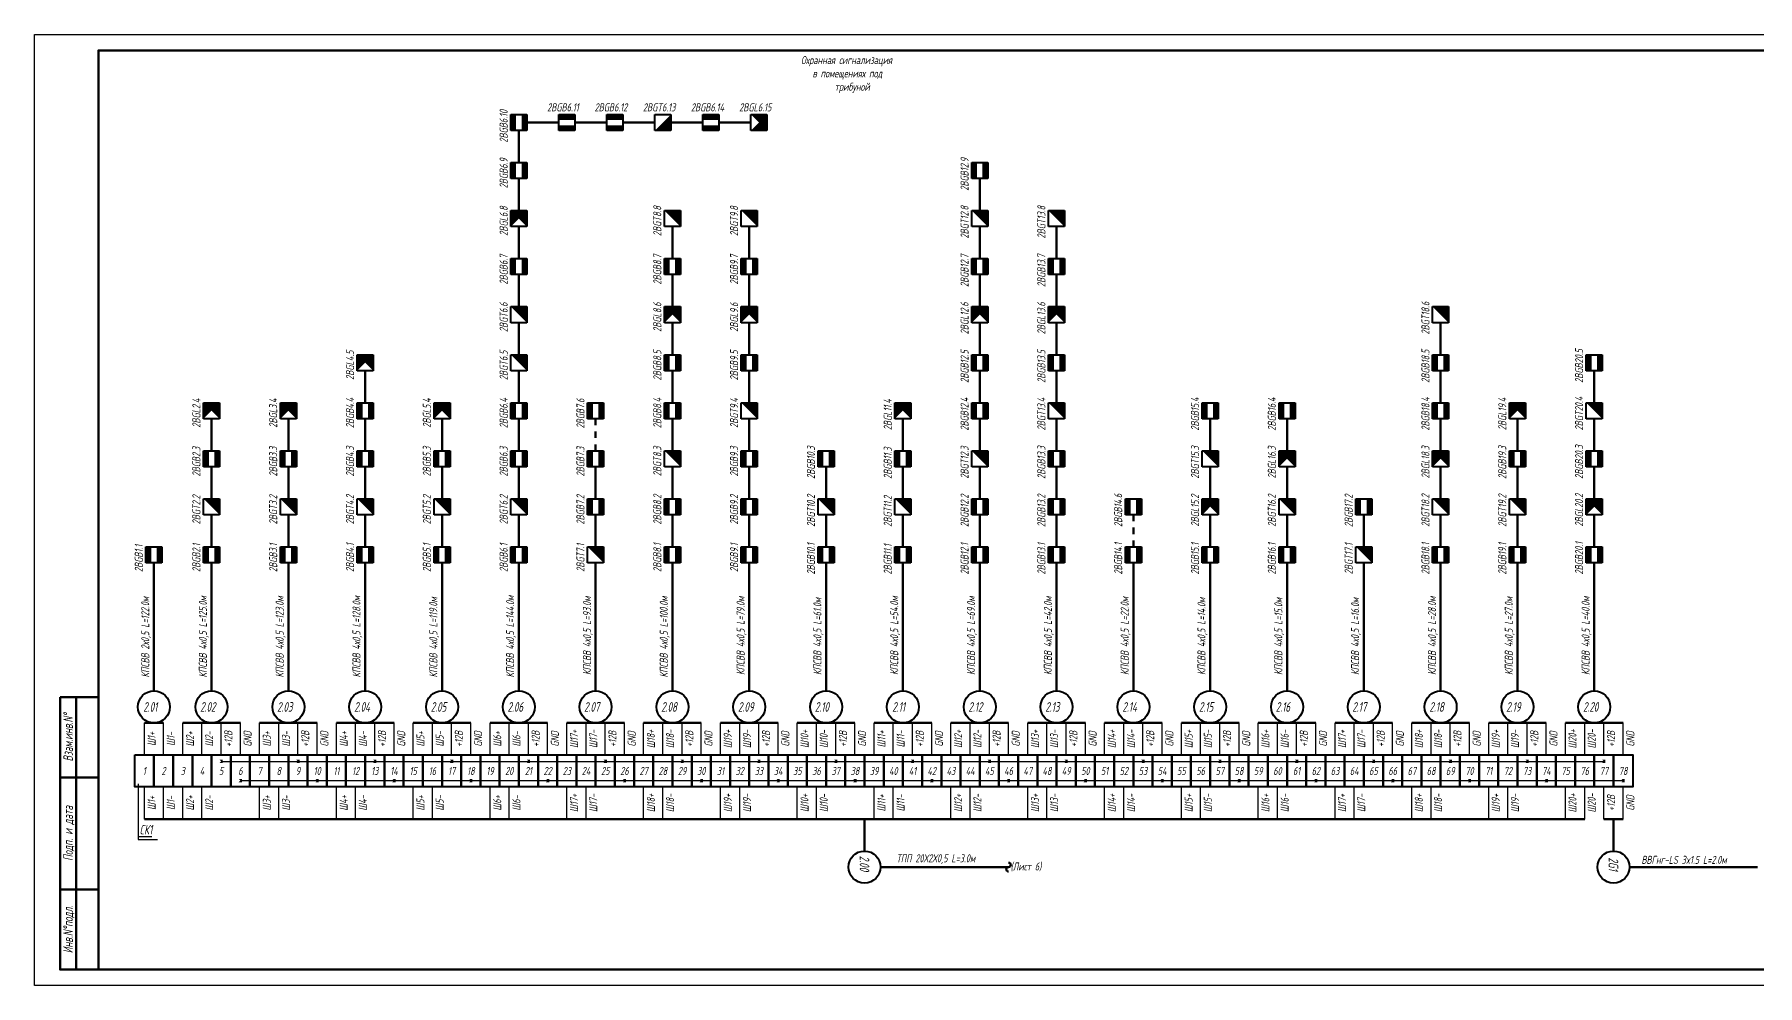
# Model space of a CAD drawing. Extents: x 0 to 1720, y -2086 to 3873.
# Drawn here: x 0 to 538, y 2682 to 2979 of the extents above; entities that cross this region are included whole.
import ezdxf
from ezdxf.enums import TextEntityAlignment as Align

# ---------------------------------------------------------------- set-up
doc = ezdxf.new("R2010")
doc.units = 0
doc.layers.add('EL_DEVICE', color=1, linetype='Continuous', lineweight=40)
doc.layers.add('EL_KABLE', color=9, linetype='Continuous', lineweight=60)
for name, color, linetype in [('EL_WIRES', 3, 'Continuous'), ('FORMAT', 134, 'Continuous'), ('TEXT', 4, 'Continuous'), ('WINOSKA', 251, 'Continuous')]:
    doc.layers.add(name, color=color, linetype=linetype)
doc.styles.add('R2_5', font='romant.shx', dxfattribs={"width": 0.65, "oblique": 12, "height": 2.5})

# ---------------------------------------------------------------- blocks, each defined once
blk = doc.blocks.new('CABLE_MARK')
at = {"layer": 'EL_DEVICE'}
blk.add_circle((0, 5), 5, dxfattribs=at)
at = {"layer": 'EL_KABLE'}
blk.add_line((0, 10), (0, 50), dxfattribs=at)
blk = doc.blocks.new('OS_DAT_BGB')
at = {"layer": 'EL_DEVICE'}
for p, q in [((-2.5, 2.5), (2.5, 2.5)), ((-2.5, -2.5), (-2.5, 2.5)), ((2.5, 2.5), (2.5, -2.5)), ((2.5, -2.5), (-2.5, -2.5))]:
    blk.add_line(p, q, dxfattribs=at)
at = {"layer": 'EL_DEVICE', "const_width": 1.67}
for points in [[(-1.67, 2.5), (-1.67, -2.5)], [(1.67, 2.5), (1.67, -2.5)]]:
    blk.add_lwpolyline(points, dxfattribs=at)
blk = doc.blocks.new('OS_DAT_BGT')
at = {"layer": 'EL_DEVICE'}
for p, q in [((-2.5, 2.5), (2.5, 2.5)), ((-2.5, -2.5), (-2.5, 2.5)), ((2.5, 2.5), (2.5, -2.5)), ((2.5, -2.5), (-2.5, -2.5))]:
    blk.add_line(p, q, dxfattribs=at)
blk.add_lwpolyline([(2.5, 2.5, 0, 7.07, 0), (0, 0, 7.07, 7.07, 0)], format="xyseb", dxfattribs=at)
blk = doc.blocks.new('OS_DAT_BGL')
at = {"layer": 'EL_DEVICE'}
for p, q in [((-2.5, 2.5), (2.5, 2.5)), ((-2.5, -2.5), (-2.5, 2.5)), ((2.5, 2.5), (2.5, -2.5)), ((2.5, -2.5), (-2.5, -2.5))]:
    blk.add_line(p, q, dxfattribs=at)
for points in [[(-2.5, 2.5, 0, 7.07, 0), (0, 0, 7.07, 7.07, 0)], [(2.5, 2.5, 0, 7.07, 0), (0, 0, 7.07, 7.07, 0)]]:
    blk.add_lwpolyline(points, format="xyseb", dxfattribs=at)
blk = doc.blocks.new('Break')
for centre, start, end in [((-0.7, 0), 0, 180), ((0.7, 0), 180, 0)]:
    blk.add_arc(centre, 0.7, start, end)

msp = doc.modelspace()

# ---------------------------------------------------------------- linework, layer by layer
at = {"layer": 'EL_DEVICE'}
for points in [[(31.33, 2754), (37.33, 2754), (37.33, 2744), (31.33, 2744)], [(37.33, 2754), (43.33, 2754), (43.33, 2744), (37.33, 2744)], [(43.33, 2754), (49.33, 2754), (49.33, 2744), (43.33, 2744)], [(49.33, 2754), (55.33, 2754), (55.33, 2744), (49.33, 2744)], [(55.33, 2754), (61.33, 2754), (61.33, 2744), (55.33, 2744)], [(61.33, 2754), (67.33, 2754), (67.33, 2744), (61.33, 2744)], [(67.33, 2754), (73.33, 2754), (73.33, 2744), (67.33, 2744)], [(73.33, 2754), (79.33, 2754), (79.33, 2744), (73.33, 2744)], [(79.33, 2754), (85.33, 2754), (85.33, 2744), (79.33, 2744)], [(85.33, 2754), (91.33, 2754), (91.33, 2744), (85.33, 2744)], [(91.33, 2754), (97.33, 2754), (97.33, 2744), (91.33, 2744)], [(97.33, 2754), (103.33, 2754), (103.33, 2744), (97.33, 2744)], [(103.33, 2754), (109.33, 2754), (109.33, 2744), (103.33, 2744)], [(109.33, 2754), (115.33, 2754), (115.33, 2744), (109.33, 2744)], [(115.33, 2754), (121.33, 2754), (121.33, 2744), (115.33, 2744)], [(121.33, 2754), (127.33, 2754), (127.33, 2744), (121.33, 2744)], [(127.33, 2754), (133.33, 2754), (133.33, 2744), (127.33, 2744)], [(133.33, 2754), (139.33, 2754), (139.33, 2744), (133.33, 2744)], [(139.33, 2754), (145.33, 2754), (145.33, 2744), (139.33, 2744)], [(145.33, 2754), (151.33, 2754), (151.33, 2744), (145.33, 2744)], [(151.33, 2754), (157.33, 2754), (157.33, 2744), (151.33, 2744)], [(157.33, 2754), (163.33, 2754), (163.33, 2744), (157.33, 2744)], [(163.33, 2754), (169.33, 2754), (169.33, 2744), (163.33, 2744)], [(169.33, 2754), (175.33, 2754), (175.33, 2744), (169.33, 2744)], [(175.33, 2754), (181.33, 2754), (181.33, 2744), (175.33, 2744)], [(181.33, 2754), (187.33, 2754), (187.33, 2744), (181.33, 2744)], [(187.33, 2754), (193.33, 2754), (193.33, 2744), (187.33, 2744)], [(193.33, 2754), (199.33, 2754), (199.33, 2744), (193.33, 2744)], [(199.33, 2754), (205.33, 2754), (205.33, 2744), (199.33, 2744)], [(205.33, 2754), (211.33, 2754), (211.33, 2744), (205.33, 2744)], [(211.33, 2754), (217.33, 2754), (217.33, 2744), (211.33, 2744)], [(217.33, 2754), (223.33, 2754), (223.33, 2744), (217.33, 2744)], [(223.33, 2754), (229.33, 2754), (229.33, 2744), (223.33, 2744)], [(229.33, 2754), (235.33, 2754), (235.33, 2744), (229.33, 2744)], [(235.33, 2754), (241.33, 2754), (241.33, 2744), (235.33, 2744)], [(241.33, 2754), (247.33, 2754), (247.33, 2744), (241.33, 2744)], [(247.33, 2754), (253.33, 2754), (253.33, 2744), (247.33, 2744)], [(253.33, 2754), (259.33, 2754), (259.33, 2744), (253.33, 2744)], [(259.33, 2754), (265.33, 2754), (265.33, 2744), (259.33, 2744)], [(265.33, 2754), (271.33, 2754), (271.33, 2744), (265.33, 2744)], [(271.33, 2754), (277.33, 2754), (277.33, 2744), (271.33, 2744)], [(277.33, 2754), (283.33, 2754), (283.33, 2744), (277.33, 2744)], [(283.33, 2754), (289.33, 2754), (289.33, 2744), (283.33, 2744)], [(289.33, 2754), (295.33, 2754), (295.33, 2744), (289.33, 2744)], [(295.33, 2754), (301.33, 2754), (301.33, 2744), (295.33, 2744)], [(301.33, 2754), (307.33, 2754), (307.33, 2744), (301.33, 2744)], [(307.33, 2754), (313.33, 2754), (313.33, 2744), (307.33, 2744)], [(313.33, 2754), (319.33, 2754), (319.33, 2744), (313.33, 2744)], [(319.33, 2754), (325.33, 2754), (325.33, 2744), (319.33, 2744)], [(325.33, 2754), (331.33, 2754), (331.33, 2744), (325.33, 2744)], [(331.33, 2754), (337.33, 2754), (337.33, 2744), (331.33, 2744)], [(337.33, 2754), (343.33, 2754), (343.33, 2744), (337.33, 2744)], [(343.33, 2754), (349.33, 2754), (349.33, 2744), (343.33, 2744)], [(349.33, 2754), (355.33, 2754), (355.33, 2744), (349.33, 2744)], [(355.33, 2754), (361.33, 2754), (361.33, 2744), (355.33, 2744)], [(361.33, 2754), (367.33, 2754), (367.33, 2744), (361.33, 2744)], [(367.33, 2754), (373.33, 2754), (373.33, 2744), (367.33, 2744)], [(373.33, 2754), (379.33, 2754), (379.33, 2744), (373.33, 2744)], [(379.33, 2754), (385.33, 2754), (385.33, 2744), (379.33, 2744)], [(385.33, 2754), (391.33, 2754), (391.33, 2744), (385.33, 2744)], [(391.33, 2754), (397.33, 2754), (397.33, 2744), (391.33, 2744)], [(397.33, 2754), (403.33, 2754), (403.33, 2744), (397.33, 2744)], [(403.33, 2754), (409.33, 2754), (409.33, 2744), (403.33, 2744)], [(409.33, 2754), (415.33, 2754), (415.33, 2744), (409.33, 2744)], [(415.33, 2754), (421.33, 2754), (421.33, 2744), (415.33, 2744)], [(421.33, 2754), (427.33, 2754), (427.33, 2744), (421.33, 2744)], [(427.33, 2754), (433.33, 2754), (433.33, 2744), (427.33, 2744)], [(433.33, 2754), (439.33, 2754), (439.33, 2744), (433.33, 2744)], [(439.33, 2754), (445.33, 2754), (445.33, 2744), (439.33, 2744)], [(445.33, 2754), (451.33, 2754), (451.33, 2744), (445.33, 2744)], [(451.33, 2754), (457.33, 2754), (457.33, 2744), (451.33, 2744)], [(457.33, 2754), (463.33, 2754), (463.33, 2744), (457.33, 2744)], [(463.33, 2754), (469.33, 2754), (469.33, 2744), (463.33, 2744)], [(469.33, 2754), (475.33, 2754), (475.33, 2744), (469.33, 2744)], [(475.33, 2754), (481.33, 2754), (481.33, 2744), (475.33, 2744)], [(481.33, 2754), (487.33, 2754), (487.33, 2744), (481.33, 2744)], [(487.33, 2754), (493.33, 2754), (493.33, 2744), (487.33, 2744)], [(493.33, 2754), (499.33, 2754), (499.33, 2744), (493.33, 2744)]]:
    msp.add_lwpolyline(points, close=True, dxfattribs=at)
at = {"layer": 'EL_KABLE'}
for p, q in [((153.83, 2951.5), (163.83, 2951.5)), ((168.83, 2951.5), (178.83, 2951.5)), ((183.83, 2951.5), (193.83, 2951.5)), ((198.83, 2951.5), (208.83, 2951.5)), ((213.83, 2951.5), (223.83, 2951.5)), ((151.33, 2939), (151.33, 2949)), ((151.33, 2924), (151.33, 2934)), ((295.33, 2924), (295.33, 2934)), ((151.33, 2909), (151.33, 2919)), ((199.33, 2909), (199.33, 2919)), ((223.33, 2909), (223.33, 2919)), ((295.33, 2909), (295.33, 2919)), ((319.33, 2909), (319.33, 2919)), ((151.33, 2894), (151.33, 2904)), ((199.33, 2894), (199.33, 2904)), ((223.33, 2894), (223.33, 2904)), ((295.33, 2894), (295.33, 2904)), ((319.33, 2894), (319.33, 2904)), ((151.33, 2879), (151.33, 2889)), ((199.33, 2879), (199.33, 2889)), ((223.33, 2879), (223.33, 2889)), ((295.33, 2879), (295.33, 2889)), ((319.33, 2879), (319.33, 2889)), ((439.33, 2879), (439.33, 2889)), ((103.33, 2864), (103.33, 2874)), ((151.33, 2864), (151.33, 2874)), ((199.33, 2864), (199.33, 2874)), ((223.33, 2864), (223.33, 2874)), ((295.33, 2864), (295.33, 2874)), ((319.33, 2864), (319.33, 2874)), ((439.33, 2864), (439.33, 2874)), ((487.33, 2864), (487.33, 2874)), ((55.33, 2849), (55.33, 2859)), ((79.33, 2849), (79.33, 2859)), ((103.33, 2849), (103.33, 2859)), ((127.33, 2849), (127.33, 2859)), ((151.33, 2849), (151.33, 2859)), ((175.33, 2857), (175.33, 2859)), ((199.33, 2849), (199.33, 2859)), ((223.33, 2849), (223.33, 2859)), ((271.33, 2849), (271.33, 2859)), ((295.33, 2849), (295.33, 2859)), ((319.33, 2849), (319.33, 2859)), ((367.33, 2849), (367.33, 2859)), ((391.33, 2849), (391.33, 2859)), ((439.33, 2849), (439.33, 2859)), ((463.33, 2849), (463.33, 2859)), ((487.33, 2849), (487.33, 2859)), ((175.33, 2853), (175.33, 2855)), ((175.33, 2849), (175.33, 2851)), ((55.33, 2834), (55.33, 2844)), ((79.33, 2834), (79.33, 2844)), ((103.33, 2834), (103.33, 2844)), ((127.33, 2834), (127.33, 2844)), ((151.33, 2834), (151.33, 2844)), ((175.33, 2834), (175.33, 2844)), ((199.33, 2834), (199.33, 2844)), ((223.33, 2834), (223.33, 2844)), ((247.33, 2834), (247.33, 2844)), ((271.33, 2834), (271.33, 2844)), ((295.33, 2834), (295.33, 2844)), ((319.33, 2834), (319.33, 2844)), ((367.33, 2834), (367.33, 2844)), ((391.33, 2834), (391.33, 2844)), ((439.33, 2834), (439.33, 2844)), ((463.33, 2834), (463.33, 2844)), ((487.33, 2834), (487.33, 2844)), ((55.33, 2819), (55.33, 2829)), ((79.33, 2819), (79.33, 2829)), ((103.33, 2819), (103.33, 2829)), ((127.33, 2819), (127.33, 2829)), ((151.33, 2819), (151.33, 2829)), ((175.33, 2819), (175.33, 2829)), ((199.33, 2819), (199.33, 2829)), ((223.33, 2819), (223.33, 2829)), ((247.33, 2819), (247.33, 2829)), ((271.33, 2819), (271.33, 2829)), ((295.33, 2819), (295.33, 2829)), ((319.33, 2819), (319.33, 2829)), ((343.33, 2827), (343.33, 2829)), ((367.33, 2819), (367.33, 2829)), ((391.33, 2819), (391.33, 2829)), ((415.33, 2819), (415.33, 2829)), ((439.33, 2819), (439.33, 2829)), ((463.33, 2819), (463.33, 2829)), ((487.33, 2819), (487.33, 2829)), ((343.33, 2823), (343.33, 2825)), ((343.33, 2819), (343.33, 2821)), ((34.33, 2764), (40.33, 2764)), ((46.33, 2764), (64.33, 2764)), ((70.33, 2764), (88.33, 2764)), ((94.33, 2764), (112.33, 2764)), ((118.33, 2764), (136.33, 2764)), ((142.33, 2764), (160.33, 2764)), ((166.33, 2764), (184.33, 2764)), ((190.33, 2764), (208.33, 2764)), ((214.33, 2764), (232.33, 2764)), ((238.33, 2764), (256.33, 2764)), ((262.33, 2764), (280.33, 2764)), ((286.33, 2764), (304.33, 2764)), ((310.33, 2764), (328.33, 2764)), ((334.33, 2764), (352.33, 2764)), ((358.33, 2764), (376.33, 2764)), ((382.33, 2764), (400.33, 2764)), ((406.33, 2764), (424.33, 2764)), ((430.33, 2764), (448.33, 2764)), ((454.33, 2764), (472.33, 2764)), ((478.33, 2764), (496.33, 2764)), ((34.33, 2734), (484.33, 2734)), ((259.33, 2734), (259.33, 2724)), ((490.33, 2734), (496.33, 2734)), ((493.33, 2734), (493.33, 2724))]:
    msp.add_line(p, q, dxfattribs=at)
at = {"layer": 'EL_WIRES'}
for p, q in [((34.33, 2754), (34.33, 2764)), ((40.33, 2754), (40.33, 2764)), ((46.33, 2754), (46.33, 2764)), ((52.33, 2754), (52.33, 2764)), ((58.33, 2754), (58.33, 2764)), ((64.33, 2754), (64.33, 2764)), ((70.33, 2754), (70.33, 2764)), ((76.33, 2754), (76.33, 2764)), ((82.33, 2754), (82.33, 2764)), ((88.33, 2754), (88.33, 2764)), ((94.33, 2754), (94.33, 2764)), ((100.33, 2754), (100.33, 2764)), ((106.33, 2754), (106.33, 2764)), ((112.33, 2754), (112.33, 2764)), ((118.33, 2754), (118.33, 2764)), ((124.33, 2754), (124.33, 2764)), ((130.33, 2754), (130.33, 2764)), ((136.33, 2754), (136.33, 2764)), ((142.33, 2754), (142.33, 2764)), ((148.33, 2754), (148.33, 2764)), ((154.33, 2754), (154.33, 2764)), ((160.33, 2754), (160.33, 2764)), ((166.33, 2754), (166.33, 2764)), ((172.33, 2754), (172.33, 2764)), ((178.33, 2754), (178.33, 2764)), ((184.33, 2754), (184.33, 2764)), ((190.33, 2754), (190.33, 2764)), ((196.33, 2754), (196.33, 2764)), ((202.33, 2754), (202.33, 2764)), ((208.33, 2754), (208.33, 2764)), ((214.33, 2754), (214.33, 2764)), ((220.33, 2754), (220.33, 2764)), ((226.33, 2754), (226.33, 2764)), ((232.33, 2754), (232.33, 2764)), ((238.33, 2754), (238.33, 2764)), ((244.33, 2754), (244.33, 2764)), ((250.33, 2754), (250.33, 2764)), ((256.33, 2754), (256.33, 2764)), ((262.33, 2754), (262.33, 2764)), ((268.33, 2754), (268.33, 2764)), ((274.33, 2754), (274.33, 2764)), ((280.33, 2754), (280.33, 2764)), ((286.33, 2754), (286.33, 2764)), ((292.33, 2754), (292.33, 2764)), ((298.33, 2754), (298.33, 2764)), ((304.33, 2754), (304.33, 2764)), ((310.33, 2754), (310.33, 2764)), ((316.33, 2754), (316.33, 2764)), ((322.33, 2754), (322.33, 2764)), ((328.33, 2754), (328.33, 2764)), ((334.33, 2754), (334.33, 2764)), ((340.33, 2754), (340.33, 2764)), ((346.33, 2754), (346.33, 2764)), ((352.33, 2754), (352.33, 2764)), ((358.33, 2754), (358.33, 2764)), ((364.33, 2754), (364.33, 2764)), ((370.33, 2754), (370.33, 2764)), ((376.33, 2754), (376.33, 2764)), ((382.33, 2754), (382.33, 2764)), ((388.33, 2754), (388.33, 2764)), ((394.33, 2754), (394.33, 2764)), ((400.33, 2754), (400.33, 2764)), ((406.33, 2754), (406.33, 2764)), ((412.33, 2754), (412.33, 2764)), ((418.33, 2754), (418.33, 2764)), ((424.33, 2754), (424.33, 2764)), ((430.33, 2754), (430.33, 2764)), ((436.33, 2754), (436.33, 2764)), ((442.33, 2754), (442.33, 2764)), ((448.33, 2754), (448.33, 2764)), ((454.33, 2754), (454.33, 2764)), ((460.33, 2754), (460.33, 2764)), ((466.33, 2754), (466.33, 2764)), ((472.33, 2754), (472.33, 2764)), ((478.33, 2754), (478.33, 2764)), ((484.33, 2754), (484.33, 2764)), ((490.33, 2754), (490.33, 2764)), ((496.33, 2754), (496.33, 2764)), ((58.33, 2752), (490.33, 2752)), ((64.33, 2746), (496.33, 2746)), ((34.33, 2734), (34.33, 2744)), ((40.33, 2734), (40.33, 2744)), ((46.33, 2734), (46.33, 2744)), ((52.33, 2734), (52.33, 2744)), ((70.33, 2734), (70.33, 2744)), ((76.33, 2734), (76.33, 2744)), ((94.33, 2734), (94.33, 2744)), ((100.33, 2734), (100.33, 2744)), ((118.33, 2734), (118.33, 2744)), ((124.33, 2734), (124.33, 2744)), ((142.33, 2734), (142.33, 2744)), ((148.33, 2734), (148.33, 2744)), ((166.33, 2734), (166.33, 2744)), ((172.33, 2734), (172.33, 2744)), ((190.33, 2734), (190.33, 2744)), ((196.33, 2734), (196.33, 2744)), ((214.33, 2734), (214.33, 2744)), ((220.33, 2734), (220.33, 2744)), ((238.33, 2734), (238.33, 2744)), ((244.33, 2734), (244.33, 2744)), ((262.33, 2734), (262.33, 2744)), ((268.33, 2734), (268.33, 2744)), ((286.33, 2734), (286.33, 2744)), ((292.33, 2734), (292.33, 2744)), ((310.33, 2734), (310.33, 2744)), ((316.33, 2734), (316.33, 2744)), ((334.33, 2734), (334.33, 2744)), ((340.33, 2734), (340.33, 2744)), ((358.33, 2734), (358.33, 2744)), ((364.33, 2734), (364.33, 2744)), ((382.33, 2734), (382.33, 2744)), ((388.33, 2734), (388.33, 2744)), ((406.33, 2734), (406.33, 2744)), ((412.33, 2734), (412.33, 2744)), ((430.33, 2734), (430.33, 2744)), ((436.33, 2734), (436.33, 2744)), ((454.33, 2734), (454.33, 2744)), ((460.33, 2734), (460.33, 2744)), ((478.33, 2734), (478.33, 2744)), ((484.33, 2734), (484.33, 2744)), ((490.33, 2734), (490.33, 2744)), ((496.33, 2734), (496.33, 2744))]:
    msp.add_line(p, q, dxfattribs=at)
at = {"layer": 'EL_WIRES', "const_width": 1}
for points in [[(57.83, 2752), (58.83, 2752)], [(81.83, 2752), (82.83, 2752)], [(105.83, 2752), (106.83, 2752)], [(129.83, 2752), (130.83, 2752)], [(153.83, 2752), (154.83, 2752)], [(177.83, 2752), (178.83, 2752)], [(201.83, 2752), (202.83, 2752)], [(225.83, 2752), (226.83, 2752)], [(249.83, 2752), (250.83, 2752)], [(273.83, 2752), (274.83, 2752)], [(297.83, 2752), (298.83, 2752)], [(321.83, 2752), (322.83, 2752)], [(345.83, 2752), (346.83, 2752)], [(369.83, 2752), (370.83, 2752)], [(393.83, 2752), (394.83, 2752)], [(417.83, 2752), (418.83, 2752)], [(441.83, 2752), (442.83, 2752)], [(465.83, 2752), (466.83, 2752)], [(489.83, 2752), (490.83, 2752)], [(63.83, 2746), (64.83, 2746)], [(87.83, 2746), (88.83, 2746)], [(111.83, 2746), (112.83, 2746)], [(135.83, 2746), (136.83, 2746)], [(159.83, 2746), (160.83, 2746)], [(183.83, 2746), (184.83, 2746)], [(207.83, 2746), (208.83, 2746)], [(231.83, 2746), (232.83, 2746)], [(255.83, 2746), (256.83, 2746)], [(279.83, 2746), (280.83, 2746)], [(303.83, 2746), (304.83, 2746)], [(327.83, 2746), (328.83, 2746)], [(351.83, 2746), (352.83, 2746)], [(375.83, 2746), (376.83, 2746)], [(399.83, 2746), (400.83, 2746)], [(423.83, 2746), (424.83, 2746)], [(447.83, 2746), (448.83, 2746)], [(471.83, 2746), (472.83, 2746)], [(495.83, 2746), (496.83, 2746)]]:
    msp.add_lwpolyline(points, close=True, dxfattribs=at)
at = {"layer": 'FORMAT', "lineweight": 50}
for p, q in [((13, 2772), (13, 2687)), ((20, 2747), (8, 2747)), ((20, 2712), (8, 2712))]:
    msp.add_line(p, q, dxfattribs=at)
at = {"layer": 'FORMAT'}
msp.add_lwpolyline([(0, 2979), (840, 2979), (840, 2682), (0, 2682)], close=True, dxfattribs=at)
at = {"layer": 'FORMAT', "lineweight": 50}
for points in [[(20, 2687), (20, 2974), (835, 2974), (835, 2687)], [(8, 2772), (20, 2772), (20, 2687), (8, 2687)]]:
    msp.add_lwpolyline(points, close=True, dxfattribs=at)
at = {"layer": 'WINOSKA'}
for p, q in [((32.41, 2745), (32.41, 2727.57)), ((32.41, 2727.57), (38.42, 2727.57))]:
    msp.add_line(p, q, dxfattribs=at)

# ---------------------------------------------------------------- block references
at = {"rotation": 270}
for name, p in [('OS_DAT_BGL', (226.33, 2951.5)), ('OS_DAT_BGB', (166.33, 2951.5)), ('OS_DAT_BGB', (181.33, 2951.5)), ('OS_DAT_BGT', (196.33, 2951.5)), ('OS_DAT_BGB', (211.33, 2951.5)), ('CABLE_MARK', (254.33, 2719)), ('CABLE_MARK', (488.33, 2719))]:
    msp.add_blockref(name, p, dxfattribs=at)
for name, p in [('OS_DAT_BGB', (151.33, 2951.5)), ('OS_DAT_BGB', (151.33, 2936.5)), ('OS_DAT_BGB', (295.33, 2936.5)), ('OS_DAT_BGL', (151.33, 2921.5)), ('OS_DAT_BGT', (199.33, 2921.5)), ('OS_DAT_BGT', (223.33, 2921.5)), ('OS_DAT_BGT', (295.33, 2921.5)), ('OS_DAT_BGT', (319.33, 2921.5)), ('OS_DAT_BGB', (151.33, 2906.5)), ('OS_DAT_BGB', (199.33, 2906.5)), ('OS_DAT_BGB', (223.33, 2906.5)), ('OS_DAT_BGB', (295.33, 2906.5)), ('OS_DAT_BGB', (319.33, 2906.5)), ('OS_DAT_BGT', (151.33, 2891.5)), ('OS_DAT_BGL', (199.33, 2891.5)), ('OS_DAT_BGL', (223.33, 2891.5)), ('OS_DAT_BGL', (295.33, 2891.5)), ('OS_DAT_BGL', (319.33, 2891.5)), ('OS_DAT_BGT', (439.33, 2891.5)), ('OS_DAT_BGL', (103.33, 2876.5)), ('OS_DAT_BGT', (151.33, 2876.5)), ('OS_DAT_BGB', (199.33, 2876.5)), ('OS_DAT_BGB', (223.33, 2876.5)), ('OS_DAT_BGB', (295.33, 2876.5)), ('OS_DAT_BGB', (319.33, 2876.5)), ('OS_DAT_BGB', (439.33, 2876.5)), ('OS_DAT_BGB', (487.33, 2876.5)), ('OS_DAT_BGL', (55.33, 2861.5)), ('OS_DAT_BGL', (79.33, 2861.5)), ('OS_DAT_BGB', (103.33, 2861.5)), ('OS_DAT_BGL', (127.33, 2861.5)), ('OS_DAT_BGB', (151.33, 2861.5)), ('OS_DAT_BGB', (175.33, 2861.5)), ('OS_DAT_BGB', (199.33, 2861.5)), ('OS_DAT_BGT', (223.33, 2861.5)), ('OS_DAT_BGL', (271.33, 2861.5)), ('OS_DAT_BGB', (295.33, 2861.5)), ('OS_DAT_BGT', (319.33, 2861.5)), ('OS_DAT_BGB', (367.33, 2861.5)), ('OS_DAT_BGB', (391.33, 2861.5)), ('OS_DAT_BGB', (439.33, 2861.5)), ('OS_DAT_BGL', (463.33, 2861.5)), ('OS_DAT_BGT', (487.33, 2861.5)), ('OS_DAT_BGB', (55.33, 2846.5)), ('OS_DAT_BGB', (79.33, 2846.5)), ('OS_DAT_BGB', (103.33, 2846.5)), ('OS_DAT_BGB', (127.33, 2846.5)), ('OS_DAT_BGB', (151.33, 2846.5)), ('OS_DAT_BGB', (175.33, 2846.5)), ('OS_DAT_BGT', (199.33, 2846.5)), ('OS_DAT_BGB', (223.33, 2846.5)), ('OS_DAT_BGB', (247.33, 2846.5)), ('OS_DAT_BGB', (271.33, 2846.5)), ('OS_DAT_BGT', (295.33, 2846.5)), ('OS_DAT_BGB', (319.33, 2846.5)), ('OS_DAT_BGT', (367.33, 2846.5)), ('OS_DAT_BGL', (391.33, 2846.5)), ('OS_DAT_BGL', (439.33, 2846.5)), ('OS_DAT_BGB', (463.33, 2846.5)), ('OS_DAT_BGB', (487.33, 2846.5)), ('OS_DAT_BGT', (55.33, 2831.5)), ('OS_DAT_BGT', (79.33, 2831.5)), ('OS_DAT_BGT', (103.33, 2831.5)), ('OS_DAT_BGT', (127.33, 2831.5)), ('OS_DAT_BGT', (151.33, 2831.5)), ('OS_DAT_BGT', (247.33, 2831.5)), ('OS_DAT_BGT', (271.33, 2831.5)), ('OS_DAT_BGL', (367.33, 2831.5)), ('OS_DAT_BGT', (391.33, 2831.5)), ('OS_DAT_BGT', (439.33, 2831.5)), ('OS_DAT_BGT', (463.33, 2831.5)), ('OS_DAT_BGL', (487.33, 2831.5)), ('OS_DAT_BGB', (175.33, 2831.5)), ('OS_DAT_BGB', (199.33, 2831.5)), ('OS_DAT_BGB', (223.33, 2831.5)), ('OS_DAT_BGB', (295.33, 2831.5)), ('OS_DAT_BGB', (319.33, 2831.5)), ('OS_DAT_BGB', (343.33, 2831.5)), ('OS_DAT_BGB', (415.33, 2831.5)), ('OS_DAT_BGT', (175.33, 2816.5)), ('OS_DAT_BGT', (415.33, 2816.5)), ('OS_DAT_BGB', (37.33, 2816.5)), ('OS_DAT_BGB', (55.33, 2816.5)), ('OS_DAT_BGB', (79.33, 2816.5)), ('OS_DAT_BGB', (103.33, 2816.5)), ('OS_DAT_BGB', (127.33, 2816.5)), ('OS_DAT_BGB', (151.33, 2816.5)), ('OS_DAT_BGB', (199.33, 2816.5)), ('OS_DAT_BGB', (223.33, 2816.5)), ('OS_DAT_BGB', (247.33, 2816.5)), ('OS_DAT_BGB', (271.33, 2816.5)), ('OS_DAT_BGB', (295.33, 2816.5)), ('OS_DAT_BGB', (319.33, 2816.5)), ('OS_DAT_BGB', (343.33, 2816.5)), ('OS_DAT_BGB', (367.33, 2816.5)), ('OS_DAT_BGB', (391.33, 2816.5)), ('OS_DAT_BGB', (439.33, 2816.5)), ('OS_DAT_BGB', (463.33, 2816.5)), ('OS_DAT_BGB', (487.33, 2816.5)), ('CABLE_MARK', (37.33, 2764)), ('CABLE_MARK', (55.33, 2764)), ('CABLE_MARK', (79.33, 2764)), ('CABLE_MARK', (103.33, 2764)), ('CABLE_MARK', (127.33, 2764)), ('CABLE_MARK', (151.33, 2764)), ('CABLE_MARK', (175.33, 2764)), ('CABLE_MARK', (199.33, 2764)), ('CABLE_MARK', (223.33, 2764)), ('CABLE_MARK', (247.33, 2764)), ('CABLE_MARK', (271.33, 2764)), ('CABLE_MARK', (295.33, 2764)), ('CABLE_MARK', (319.33, 2764)), ('CABLE_MARK', (343.33, 2764)), ('CABLE_MARK', (367.33, 2764)), ('CABLE_MARK', (391.33, 2764)), ('CABLE_MARK', (415.33, 2764)), ('CABLE_MARK', (439.33, 2764)), ('CABLE_MARK', (463.33, 2764)), ('CABLE_MARK', (487.33, 2764))]:
    msp.add_blockref(name, p)
at = {"layer": 'EL_KABLE', "rotation": 270}
msp.add_blockref('Break', (304.33, 2719), dxfattribs=at)

# ---------------------------------------------------------------- texts
at = {"layer": 'TEXT', "style": 'R2_5', "oblique": 12, "width": 0.65}
for s, height, p in [('Охранная сигнализация', 2.5, (239.5, 2969.75)), ('в помещениях под', 2.5, (243.08, 2965.58)), ('трибуной', 2.5, (250.01, 2961.41)), ('2BGB6.11', 2.5, (160.18, 2955)), ('2BGB6.12', 2.5, (175, 2955)), ('2BGT6.13', 2.5, (190.11, 2955)), ('2BGB6.14', 2.5, (205.1, 2955)), ('2BGL6.15', 2.5, (220.18, 2955)), ('2.01', 3, (33.99, 2767.5)), ('2.02', 3, (51.78, 2767.5)), ('2.03', 3, (75.81, 2767.5)), ('2.04', 3, (99.9, 2767.5)), ('2.05', 3, (123.81, 2767.5)), ('2.06', 3, (147.81, 2767.5)), ('2.07', 3, (171.72, 2767.5)), ('2.08', 3, (195.81, 2767.5)), ('2.09', 3, (219.81, 2767.5)), ('2.10', 3, (243.82, 2767.5)), ('2.11', 3, (267.99, 2767.5)), ('2.12', 3, (291.78, 2767.5)), ('2.13', 3, (315.81, 2767.5)), ('2.14', 3, (339.9, 2767.5)), ('2.15', 3, (363.81, 2767.5)), ('2.16', 3, (387.81, 2767.5)), ('2.17', 3, (411.72, 2767.5)), ('2.18', 3, (435.81, 2767.5)), ('2.19', 3, (459.81, 2767.5)), ('2.20', 3, (483.82, 2767.5)), ('%%UСК1', 3, (32.89, 2729.17)), ('ТПП 20Х2Х0,5 L=3.0м', 2.5, (269.34, 2720.48)), ('(Лист 6)', 2.5, (304.97, 2717.93)), ('ВВГнг-LS 3x1.5 L=2.0м', 2.5, (502.06, 2720))]:
    msp.add_text(s, height=height, dxfattribs=at).set_placement(p)
for s, height, rotation, p in [('2BGB6.10', 2.5, 90, (147.83, 2945.21)), ('2BGB6.9', 2.5, 90, (147.83, 2930.97)), ('2BGB12.9', 2.5, 90, (291.83, 2930.2)), ('2BGL6.8', 2.5, 90, (147.83, 2916.13)), ('2BGT8.8', 2.5, 90, (195.83, 2916.05)), ('2BGT9.8', 2.5, 90, (219.83, 2916.05)), ('2BGT12.8', 2.5, 90, (291.83, 2915.28)), ('2BGT13.8', 2.5, 90, (315.83, 2915.28)), ('2BGB6.7', 2.5, 90, (147.83, 2900.9)), ('2BGB8.7', 2.5, 90, (195.83, 2900.9)), ('2BGB9.7', 2.5, 90, (219.83, 2900.9)), ('2BGB12.7', 2.5, 90, (291.83, 2900.12)), ('2BGB13.7', 2.5, 90, (315.83, 2900.12)), ('2BGT6.6', 2.5, 90, (147.83, 2886.05)), ('2BGL8.6', 2.5, 90, (195.83, 2886.13)), ('2BGL9.6', 2.5, 90, (219.83, 2886.13)), ('2BGL12.6', 2.5, 90, (291.83, 2885.35)), ('2BGL13.6', 2.5, 90, (315.83, 2885.35)), ('2BGT18.6', 2.5, 90, (435.83, 2885.28)), ('2BGB20.5', 2.5, 90, (483.83, 2870.2)), ('2BGL4.5', 2.5, 90, (99.83, 2871.13)), ('2BGT6.5', 2.5, 90, (147.83, 2871.05)), ('2BGB8.5', 2.5, 90, (195.83, 2870.97)), ('2BGB9.5', 2.5, 90, (219.83, 2870.97)), ('2BGB12.5', 2.5, 90, (291.83, 2870.2)), ('2BGB13.5', 2.5, 90, (315.83, 2870.2)), ('2BGB18.5', 2.5, 90, (435.83, 2870.2)), ('2BGL2.4', 2.5, 90, (51.83, 2856.2)), ('2BGL3.4', 2.5, 90, (75.83, 2856.2)), ('2BGB4.4', 2.5, 90, (99.83, 2856.05)), ('2BGL5.4', 2.5, 90, (123.83, 2856.2)), ('2BGB6.4', 2.5, 90, (147.83, 2856.05)), ('2BGB7.6', 2.5, 90, (171.83, 2855.97)), ('2BGB8.4', 2.5, 90, (195.83, 2856.05)), ('2BGT9.4', 2.5, 90, (219.83, 2856.12)), ('2BGL11.4', 2.5, 90, (267.83, 2855.43)), ('2BGB12.4', 2.5, 90, (291.83, 2855.27)), ('2BGT13.4', 2.5, 90, (315.83, 2855.35)), ('2BGB15.4', 2.5, 90, (363.83, 2855.27)), ('2BGB16.4', 2.5, 90, (387.83, 2855.27)), ('2BGB18.4', 2.5, 90, (435.83, 2855.27)), ('2BGL19.4', 2.5, 90, (459.83, 2855.43)), ('2BGT20.4', 2.5, 90, (483.83, 2855.35)), ('2BGB2.3', 2.5, 90, (51.83, 2840.97)), ('2BGB3.3', 2.5, 90, (75.83, 2840.97)), ('2BGB4.3', 2.5, 90, (99.83, 2840.97)), ('2BGB5.3', 2.5, 90, (123.83, 2840.97)), ('2BGB6.3', 2.5, 90, (147.83, 2840.97)), ('2BGB7.3', 2.5, 90, (171.83, 2840.97)), ('2BGT8.3', 2.5, 90, (195.83, 2841.05)), ('2BGB9.3', 2.5, 90, (219.83, 2840.97)), ('2BGB10.3', 2.5, 90, (243.83, 2840.2)), ('2BGB11.3', 2.5, 90, (267.83, 2840.2)), ('2BGT12.3', 2.5, 90, (291.83, 2840.28)), ('2BGB13.3', 2.5, 90, (315.83, 2840.2)), ('2BGT15.3', 2.5, 90, (363.83, 2840.28)), ('2BGL16.3', 2.5, 90, (387.83, 2840.35)), ('2BGL18.3', 2.5, 90, (435.83, 2840.35)), ('2BGB19.3', 2.5, 90, (459.83, 2840.2)), ('2BGB20.3', 2.5, 90, (483.83, 2840.2)), ('2BGT2.2', 2.5, 90, (51.83, 2826.02)), ('2BGT3.2', 2.5, 90, (75.83, 2826.02)), ('2BGT4.2', 2.5, 90, (99.83, 2826.02)), ('2BGT5.2', 2.5, 90, (123.83, 2826.02)), ('2BGT6.2', 2.5, 90, (147.83, 2826.02)), ('2BGB7.2', 2.5, 90, (171.83, 2825.95)), ('2BGB8.2', 2.5, 90, (195.83, 2825.95)), ('2BGB9.2', 2.5, 90, (219.83, 2825.95)), ('2BGT10.2', 2.5, 90, (243.83, 2825.25)), ('2BGT11.2', 2.5, 90, (267.83, 2825.25)), ('2BGB12.2', 2.5, 90, (291.83, 2825.17)), ('2BGB13.2', 2.5, 90, (315.83, 2825.17)), ('2BGB14.6', 2.5, 90, (339.83, 2825.2)), ('2BGL15.2', 2.5, 90, (363.83, 2825.33)), ('2BGT16.2', 2.5, 90, (387.83, 2825.25)), ('2BGB17.2', 2.5, 90, (411.83, 2825.17)), ('2BGT18.2', 2.5, 90, (435.83, 2825.25)), ('2BGT19.2', 2.5, 90, (459.83, 2825.25)), ('2BGL20.2', 2.5, 90, (483.83, 2825.33)), ('2BGB1.1', 2.5, 90, (33.83, 2811.13)), ('2BGB2.1', 2.5, 90, (51.83, 2811.13)), ('2BGB3.1', 2.5, 90, (75.83, 2811.13)), ('2BGB4.1', 2.5, 90, (99.83, 2811.13)), ('2BGB5.1', 2.5, 90, (123.83, 2811.13)), ('2BGB6.1', 2.5, 90, (147.83, 2811.13)), ('2BGT7.1', 2.5, 90, (171.83, 2811.2)), ('2BGB8.1', 2.5, 90, (195.83, 2811.13)), ('2BGB9.1', 2.5, 90, (219.83, 2811.13)), ('2BGB10.1', 2.5, 90, (243.83, 2810.35)), ('2BGB11.1', 2.5, 90, (267.83, 2810.35)), ('2BGB12.1', 2.5, 90, (291.83, 2810.35)), ('2BGB13.1', 2.5, 90, (315.83, 2810.35)), ('2BGB14.1', 2.5, 90, (339.83, 2810.35)), ('2BGB15.1', 2.5, 90, (363.83, 2810.35)), ('2BGB16.1', 2.5, 90, (387.83, 2810.35)), ('2BGT17.1', 2.5, 90, (411.83, 2810.43)), ('2BGB18.1', 2.5, 90, (435.83, 2810.35)), ('2BGB19.1', 2.5, 90, (459.83, 2810.35)), ('2BGB20.1', 2.5, 90, (483.83, 2810.35)), ('КПСВВ 2х0,5 L=122.0м', 2.5, 90, (35.86, 2778.19)), ('КПСВВ 4х0,5 L=125.0м', 2.5, 90, (53.86, 2778.19)), ('КПСВВ 4х0,5 L=123.0м', 2.5, 90, (77.86, 2778.19)), ('КПСВВ 4х0,5 L=128.0м', 2.5, 90, (101.86, 2778.19)), ('КПСВВ 4х0,5 L=119.0м', 2.5, 90, (125.86, 2778.19)), ('КПСВВ 4х0,5 L=144.0м', 2.5, 90, (149.86, 2778.19)), ('КПСВВ 4х0,5 L=93.0м', 2.5, 90, (173.86, 2778.97)), ('КПСВВ 4х0,5 L=100.0м', 2.5, 90, (197.86, 2778.19)), ('КПСВВ 4х0,5 L=79.0м', 2.5, 90, (221.86, 2778.97)), ('КПСВВ 4х0,5 L=61.0м', 2.5, 90, (245.86, 2778.97)), ('КПСВВ 4х0,5 L=54.0м', 2.5, 90, (269.86, 2778.97)), ('КПСВВ 4х0,5 L=69.0м', 2.5, 90, (293.86, 2778.97)), ('КПСВВ 4х0,5 L=42.0м', 2.5, 90, (317.86, 2778.97)), ('КПСВВ 4х0,5 L=22.0м', 2.5, 90, (341.86, 2778.97)), ('КПСВВ 4х0,5 L=14.0м', 2.5, 90, (365.86, 2778.97)), ('КПСВВ 4х0,5 L=15.0м', 2.5, 90, (389.86, 2778.97)), ('КПСВВ 4х0,5 L=16.0м', 2.5, 90, (413.86, 2778.97)), ('КПСВВ 4х0,5 L=28.0м', 2.5, 90, (437.86, 2778.97)), ('КПСВВ 4х0,5 L=27.0м', 2.5, 90, (461.86, 2778.97)), ('КПСВВ 4х0,5 L=40.0м', 2.5, 90, (485.86, 2778.97)), ('2.00', 3, 270, (257.83, 2722.51)), ('2G1', 3, 270, (491.83, 2721.97))]:
    msp.add_text(s, height=height, rotation=rotation, dxfattribs=at).set_placement(p)
for s, p in [('Взам.инв.N%%d', (10.5, 2759.5)), ('Подп. и дата', (10.5, 2729.5)), ('Инв.N%%dподл.', (10.5, 2699.5))]:
    msp.add_text(s, height=3, rotation=90, dxfattribs=at).set_placement(p, align=Align.MIDDLE_CENTER)
at = {"layer": 'TEXT', "style": 'R2_5', "oblique": 12, "width": 0.7}
for s, p in [('+12В', (59.33, 2759)), ('+12В', (83.33, 2759)), ('+12В', (107.33, 2759)), ('+12В', (131.33, 2759)), ('+12В', (155.33, 2759)), ('Ш17+', (167.33, 2759)), ('Ш17-', (173.33, 2759)), ('+12В', (179.33, 2759)), ('Ш18+', (191.33, 2759)), ('Ш18-', (197.33, 2759)), ('+12В', (203.33, 2759)), ('Ш19+', (215.33, 2759)), ('Ш19-', (221.33, 2759)), ('+12В', (227.33, 2759)), ('Ш10+', (239.33, 2759)), ('Ш10-', (245.33, 2759)), ('+12В', (251.33, 2759)), ('Ш11+', (263.33, 2759)), ('Ш11-', (269.33, 2759)), ('+12В', (275.33, 2759)), ('Ш12+', (287.33, 2759)), ('Ш12-', (293.33, 2759)), ('+12В', (299.33, 2759)), ('Ш13+', (311.33, 2759)), ('Ш13-', (317.33, 2759)), ('+12В', (323.33, 2759)), ('Ш14+', (335.33, 2759)), ('Ш14-', (341.33, 2759)), ('+12В', (347.33, 2759)), ('Ш15+', (359.33, 2759)), ('Ш15-', (365.33, 2759)), ('+12В', (371.33, 2759)), ('Ш16+', (383.33, 2759)), ('Ш16-', (389.33, 2759)), ('+12В', (395.33, 2759)), ('Ш17+', (407.26, 2759)), ('Ш17-', (413.26, 2759)), ('+12В', (419.33, 2759)), ('Ш18+', (431.26, 2759)), ('Ш18-', (437.26, 2759)), ('+12В', (443.33, 2759)), ('Ш19+', (455.26, 2759)), ('Ш19-', (461.26, 2759)), ('+12В', (467.33, 2759)), ('Ш20+', (479.26, 2759)), ('Ш20-', (485.26, 2759)), ('+12В', (491.33, 2759)), ('Ш1+', (35.33, 2759)), ('Ш1-', (41.33, 2759)), ('Ш2+', (47.33, 2759)), ('Ш2-', (53.33, 2759)), ('GND', (65.33, 2759)), ('Ш3+', (71.33, 2759)), ('Ш3-', (77.33, 2759)), ('GND', (89.33, 2759)), ('Ш4+', (95.33, 2759)), ('Ш4-', (101.33, 2759)), ('GND', (113.33, 2759)), ('Ш5+', (119.33, 2759)), ('Ш5-', (125.33, 2759)), ('GND', (137.33, 2759)), ('Ш6+', (143.33, 2759)), ('Ш6-', (149.33, 2759)), ('GND', (161.33, 2759)), ('GND', (185.33, 2759)), ('GND', (209.33, 2759)), ('GND', (233.33, 2759)), ('GND', (257.33, 2759)), ('GND', (281.33, 2759)), ('GND', (305.33, 2759)), ('GND', (329.33, 2759)), ('GND', (353.33, 2759)), ('GND', (377.33, 2759)), ('GND', (401.33, 2759)), ('GND', (425.33, 2759)), ('GND', (449.33, 2759)), ('GND', (473.33, 2759)), ('GND', (497.33, 2759)), ('Ш1+', (35.33, 2739)), ('Ш1-', (41.33, 2739)), ('Ш2+', (47.33, 2739)), ('Ш2-', (53.33, 2739)), ('Ш3+', (71.33, 2739)), ('Ш3-', (77.33, 2739)), ('Ш4+', (95.33, 2739)), ('Ш4-', (101.33, 2739)), ('Ш5+', (119.33, 2739)), ('Ш5-', (125.33, 2739)), ('Ш6+', (143.33, 2739)), ('Ш6-', (149.33, 2739)), ('Ш17+', (167.33, 2739)), ('Ш17-', (173.33, 2739)), ('Ш18+', (191.33, 2739)), ('Ш18-', (197.33, 2739)), ('Ш19+', (215.33, 2739)), ('Ш19-', (221.33, 2739)), ('Ш10+', (239.33, 2739)), ('Ш10-', (245.33, 2739)), ('Ш11+', (263.33, 2739)), ('Ш11-', (269.33, 2739)), ('Ш12+', (287.33, 2739)), ('Ш12-', (293.33, 2739)), ('Ш13+', (311.33, 2739)), ('Ш13-', (317.33, 2739)), ('Ш14+', (335.33, 2739)), ('Ш14-', (341.33, 2739)), ('Ш15+', (359.33, 2739)), ('Ш15-', (365.33, 2739)), ('Ш16+', (383.33, 2739)), ('Ш16-', (389.33, 2739)), ('Ш17+', (407.26, 2739)), ('Ш17-', (413.26, 2739)), ('Ш18+', (431.26, 2739)), ('Ш18-', (437.26, 2739)), ('Ш19+', (455.26, 2739)), ('Ш19-', (461.26, 2739)), ('Ш20+', (479.26, 2739)), ('Ш20-', (485.26, 2739)), ('+12В', (491.33, 2739)), ('GND', (497.33, 2739))]:
    msp.add_text(s, height=2.5, rotation=90, dxfattribs=at).set_placement(p, align=Align.TOP_CENTER)
for s, p in [('1', (34.33, 2749)), ('2', (40.33, 2749)), ('3', (46.33, 2749)), ('4', (52.33, 2749)), ('5', (58.33, 2749)), ('6', (64.33, 2749)), ('7', (70.33, 2749)), ('8', (76.33, 2749)), ('9', (82.33, 2749)), ('10', (88.33, 2749)), ('11', (94.33, 2749)), ('12', (100.33, 2749)), ('13', (106.33, 2749)), ('14', (112.33, 2749)), ('15', (118.33, 2749)), ('16', (124.33, 2749)), ('17', (130.33, 2749)), ('18', (136.33, 2749)), ('19', (142.33, 2749)), ('20', (148.33, 2749)), ('21', (154.33, 2749)), ('22', (160.33, 2749)), ('23', (166.33, 2749)), ('24', (172.33, 2749)), ('25', (178.33, 2749)), ('26', (184.33, 2749)), ('27', (190.33, 2749)), ('28', (196.33, 2749)), ('29', (202.33, 2749)), ('30', (208.33, 2749)), ('31', (214.33, 2749)), ('32', (220.33, 2749)), ('33', (226.33, 2749)), ('34', (232.33, 2749)), ('35', (238.33, 2749)), ('36', (244.33, 2749)), ('37', (250.33, 2749)), ('38', (256.33, 2749)), ('39', (262.33, 2749)), ('40', (268.33, 2749)), ('41', (274.33, 2749)), ('42', (280.33, 2749)), ('43', (286.33, 2749)), ('44', (292.33, 2749)), ('45', (298.33, 2749)), ('46', (304.33, 2749)), ('47', (310.33, 2749)), ('48', (316.33, 2749)), ('49', (322.33, 2749)), ('50', (328.33, 2749)), ('51', (334.33, 2749)), ('52', (340.33, 2749)), ('53', (346.33, 2749)), ('54', (352.33, 2749)), ('55', (358.33, 2749)), ('56', (364.33, 2749)), ('57', (370.33, 2749)), ('58', (376.33, 2749)), ('59', (382.33, 2749)), ('60', (388.33, 2749)), ('61', (394.33, 2749)), ('62', (400.33, 2749)), ('63', (406.33, 2749)), ('64', (412.33, 2749)), ('65', (418.33, 2749)), ('66', (424.33, 2749)), ('67', (430.33, 2749)), ('68', (436.33, 2749)), ('69', (442.33, 2749)), ('70', (448.33, 2749)), ('71', (454.33, 2749)), ('72', (460.33, 2749)), ('73', (466.33, 2749)), ('74', (472.33, 2749)), ('75', (478.33, 2749)), ('76', (484.33, 2749)), ('77', (490.33, 2749)), ('78', (496.33, 2749))]:
    msp.add_text(s, height=2.5, dxfattribs=at).set_placement(p, align=Align.MIDDLE_CENTER)

doc.saveas('drawing.dxf')
